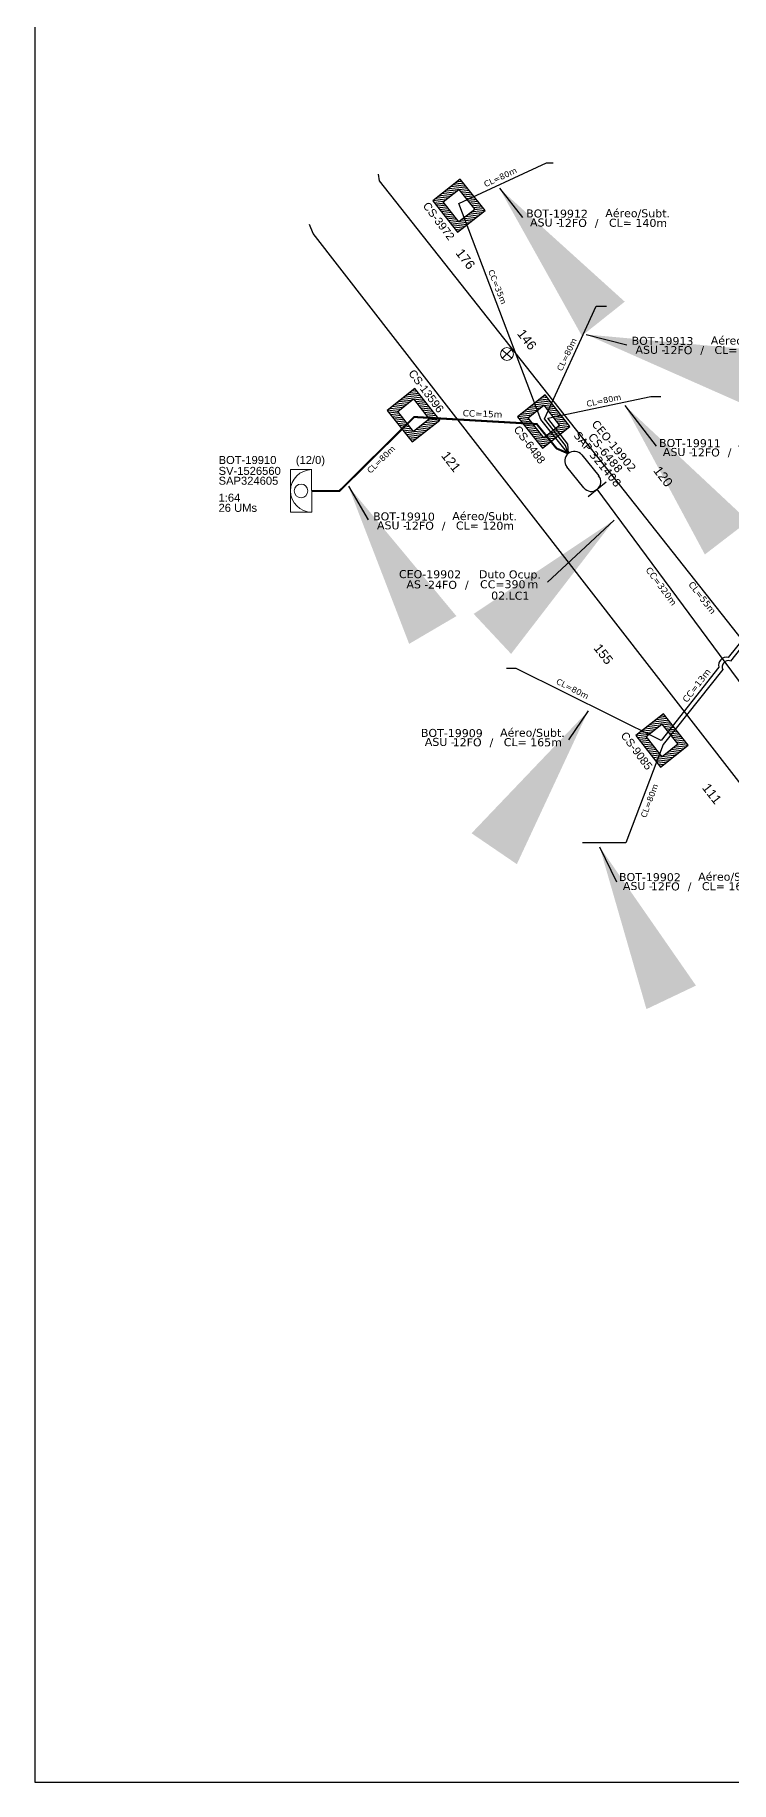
# Model space of a CAD drawing. Extents: x -89 to 749, y 705 to 1299.
# Drawn here: x -89.3 to 15, y 705 to 967 of the extents above; entities that cross this region are included whole.
import ezdxf
from ezdxf.enums import TextEntityAlignment as Align

# ---------------------------------------------------------------- set-up
doc = ezdxf.new("R2010")
doc.units = 0
doc.linetypes.add('PHANTOM2', pattern=[1.25, 0.625, -0.125, 0.125, -0.125, 0.125, -0.125])
for name, color, linetype in [('10.1-Caixas Subterrâneas', 5, 'Continuous'), ('10.4-Postes', 1, 'Continuous'), ('20.4-CEOS', 1, 'Continuous'), ('20.5-CEO', 1, 'Continuous'), ('CAP a instalar', 1, 'Continuous'), ('DUVIDAS', 252, 'Continuous'), ('label_cabos', 7, 'Continuous'), ('Legenda', 1, 'Continuous'), ('MUB', 252, 'Continuous'), ('surveys', 7, 'Continuous')]:
    doc.layers.add(name, color=color, linetype=linetype)
for name, color, linetype, lineweight in [("20.0-LEGENDA DOS CDO'S", 1, 'Continuous', 0), ('20.1-CDO_INTERIOR', 1, 'Continuous', 0), ('Postes', 1, 'Continuous', 0)]:
    doc.layers.add(name, color=color, linetype=linetype, lineweight=lineweight)
doc.layers.add('Comprimeto de lance', color=7, linetype='Continuous', true_color=0xf7f7f7)
doc.layers.add('EXTRA', color=50, linetype='Continuous', plot=False)
doc.styles.add('ARIAL', font='arial.ttf')
doc.styles.add('siredit', font='verdana.ttf')
doc.linetypes.add('FENCELINE1', pattern='A,0.25,-0.1,[133,ltypeshp.shx,S=0.1,R=0,X=-0.1,Y=0],-0.1,1', length=1.45)
doc.dimstyles.new('CC', dxfattribs={"dimtxt": 1, "dimasz": 2, "dimexe": 0.18, "dimexo": 0.0625, "dimgap": 0.09, "dimtad": 0, "dimdec": 0, "dimrnd": 1, "dimzin": 0, "dimdsep": 46, "dimtxsty": 'siredit', "dimblk": 'NONE', "dimcen": 0, "dimse1": 1, "dimse2": 1, "dimsd1": 1, "dimsd2": 1, "dimclrt": 7, "dimadec": 0, "dimazin": 0, "dimtfac": 1, "dimtdec": 0, "dimtofl": 0, "dimtmove": 0, "dimatfit": 3, "dimfxl": 0, "dimtolj": 1, "dimtzin": 0, "dimarcsym": 0})

# ---------------------------------------------------------------- blocks, each defined once
blk = doc.blocks.new('pole_pole')
at = {"layer": 'Postes', "color": 1, "linetype": 'PHANTOM2'}
for points in [[(-0.0000079, 0.0000104), (0.0000075, -0.000002)], [(0.000007, 0.0000109), (-0.0000074, -0.0000025)]]:
    blk.add_lwpolyline(points, dxfattribs=at)
at = {"layer": 'Postes', "color": 1}
blk.add_circle((-0.0000002, 0.0000042), 0.00000987, dxfattribs=at)
blk = doc.blocks.new('*X59')
at = {"color": 0, "linetype": 'Continuous'}
for p, q in [((-1.25, 0.34099), (-0.49099, 1.1)), ((-1.25, 0.517767), (-0.667767, 1.1)), ((-1.25, 0.694544), (-0.844544, 1.1)), ((-1.25, 0.87132), (-1.02132, 1.1)), ((-1.25, 1.048097), (-1.198097, 1.1)), ((-0.789214, 0.625), (-0.314214, 1.1)), ((-0.612437, 0.625), (-0.137437, 1.1)), ((-0.43566, 0.625), (0.03934, 1.1)), ((-0.258883, 0.625), (0.216117, 1.1)), ((-0.082107, 0.625), (0.392893, 1.1)), ((0.09467, 0.625), (0.56967, 1.1)), ((0.271447, 0.625), (0.746447, 1.1)), ((0.448223, 0.625), (0.923223, 1.1)), ((0.625, 0.625), (1.1, 1.1)), ((-1.25, 0.164214), (-0.8035, 0.610714)), ((-1.25, -0.012563), (-0.8035, 0.433937)), ((-1.25, -0.18934), (-0.8035, 0.25716)), ((-1.25, -0.366117), (-0.8035, 0.080383)), ((0.801777, 0.625), (1.25, 1.073223)), ((0.8035, 0.449947), (1.25, 0.896447)), ((0.8035, 0.27317), (1.25, 0.71967)), ((0.8035, 0.096393), (1.25, 0.542893)), ((0.8035, -0.080383), (1.25, 0.366117)), ((0.8035, -0.25716), (1.25, 0.18934)), ((0.8035, -0.433937), (1.25, 0.012563)), ((-1.25, -0.542893), (-0.8035, -0.096393)), ((-1.25, -0.71967), (-0.8035, -0.27317)), ((-1.25, -0.896447), (-0.8035, -0.449947)), ((-1.25, -1.073223), (-0.801777, -0.625)), ((-1.1, -1.1), (-0.625, -0.625)), ((-0.923223, -1.1), (-0.448223, -0.625)), ((-0.746447, -1.1), (-0.271447, -0.625)), ((-0.56967, -1.1), (-0.09467, -0.625)), ((-0.392893, -1.1), (0.082107, -0.625)), ((-0.216117, -1.1), (0.258883, -0.625)), ((-0.03934, -1.1), (0.43566, -0.625)), ((0.137437, -1.1), (0.612437, -0.625)), ((0.314214, -1.1), (0.789214, -0.625)), ((0.49099, -1.1), (1.25, -0.34099)), ((0.667767, -1.1), (1.25, -0.517767)), ((0.8035, -0.610714), (1.25, -0.164214)), ((0.844544, -1.1), (1.25, -0.694544)), ((1.02132, -1.1), (1.25, -0.87132)), ((1.198097, -1.1), (1.25, -1.048097))]:
    blk.add_line(p, q, dxfattribs=at)
blk = doc.blocks.new('MANHOLE_MQ')
at = {"color": 0, "linetype": 'Continuous'}
for p, q in [((0.00000623, 0.00000569), (-0.00000627, 0.00000569)), ((-0.00000627, 0.00000569), (-0.00000627, -0.00000531)), ((0.00000623, -0.00000531), (0.00000623, 0.00000569)), ((-0.00000404, 0.00000331), (0.00000399, 0.00000331)), ((-0.00000404, -0.00000294), (-0.00000404, 0.00000331)), ((0.00000399, 0.00000331), (0.00000399, -0.00000294)), ((-0.00000627, -0.00000531), (0.00000623, -0.00000531)), ((0.00000399, -0.00000294), (-0.00000404, -0.00000294)), ((0.00000399, -0.00000294), (0.00000399, -0.00000294))]:
    blk.add_line(p, q, dxfattribs=at)
at = {"color": 0, "linetype": 'Continuous', "xscale": 5e-06, "yscale": 5e-06, "zscale": 1e-05}
blk.add_blockref('*X59', (-0.00000002, 0.00000019), dxfattribs=at)
blk = doc.blocks.new('LEGENDA DOS CABOS')
at = {"layer": 'EXTRA', "color": 0, "style": 'siredit'}
for tag, p in [('ID', (4.6, 0.97)), ('XX', (9.03, 0.97))]:
    blk.add_attdef(tag, text='', height=0.48, rotation=359.69, dxfattribs=at).set_placement(p, align=Align.MIDDLE_CENTER)
at = {"layer": 'Legenda', "color": 0, "style": 'siredit'}
for tag, p in [('TIPO_CABO', (1.31, 0)), ('CABO', (4.69, -0.05)), ('/', (6.81, -0.05)), ('METROS', (10.03, -0.05))]:
    blk.add_attdef(tag, text='', height=0.8, rotation=359.69, dxfattribs=at).set_placement(p, align=Align.MIDDLE_CENTER)
blk = doc.blocks.new('_None')
blk = doc.blocks.new('Inst CB DT OCUP CFOA-SM-AS-80-TS-24')
at = {"layer": 'label_cabos', "color": 0, "style": 'siredit'}
for tag, flags, p in [('ID_ATIVIDADE', 3, (1.31, 2.67)), ('FATOR', 1, (11.56, 2.55))]:
    blk.add_attdef(tag, text='', height=1, rotation=359.69, dxfattribs=dict(at, flags=flags)).set_placement(p, align=Align.MIDDLE_CENTER)
for tag, p in [('TIPO_CABO', (1.76, 0)), ('DESTINO_CABO', (3.13, 1.26)), ('CABO', (4.69, -0.05)), ('/', (7.71, -0.05)), ('LANCE', (10.91, 0)), ('TIPO_CABO', (13.11, 1.24)), ('UND', (15.96, 0)), ('FID', (13.15, -1.41))]:
    blk.add_attdef(tag, text='', height=1, rotation=359.69, dxfattribs=at).set_placement(p, align=Align.MIDDLE_CENTER)
blk.add_attdef('QTDE', (12.43, -0.47), '', height=1, rotation=359.69, dxfattribs=at)

msp = doc.modelspace()

# ---------------------------------------------------------------- linework, layer by layer
msp.add_lwpolyline([(-89.32, 705.02), (749.25, 705.02), (749.25, 1299.02), (-89.32, 1299.02), (-89.32, 705.02)])
at = {"layer": '20.1-CDO_INTERIOR', "color": 1, "lineweight": 18}
msp.add_lwpolyline([(-51.02, 895.42), (-51.02, 901.79), (-47.84, 901.79), (-47.83, 895.42)], close=True, dxfattribs=at)
msp.add_circle((-49.43, 898.6), 1.02, dxfattribs=at)
msp.add_arc((-47.83, 898.6), 3.19, 90.0276, 270.0276, dxfattribs=at)
at = {"layer": '20.5-CEO', "color": 5}
for p, q in [((-7.36, 904), (-4.82, 900.88)), ((-7.05, 899.07), (-9.59, 902.19))]:
    msp.add_line(p, q, dxfattribs=at)
msp.add_lwpolyline([(-6.38, 897.77), (-3.69, 899.95)], dxfattribs=at)
for centre, start, end in [((-8.48, 903.1), 39.0566, 219.0566), ((-5.94, 899.97), 219.0566, 39.0566)]:
    msp.add_arc(centre, 1.44, start, end, dxfattribs=at)
at = {"layer": 'CAP a instalar', "color": 7, "linetype": 'FENCELINE1', "ltscale": 5}
for points in [[(-9.38, 904.21), (-10.24, 905.27), (-13.5, 909.31), (-25.76, 941.67), (-12.63, 947.8), (-11.63, 947.8)], [(-9.38, 904.21), (-9.78, 905.43), (-12.96, 909.39), (-5.21, 926.3), (-3.65, 926.3)], [(-9.32, 904.26), (-9.43, 905.62), (-12.42, 909.52), (3.01, 912.76), (4.52, 912.75)], [(74.37, 794.42), (72.88, 795.42), (50.28, 826.3), (22.55, 861.56), (-5.05, 898.85)], [(13.21, 872.16), (4.57, 861.2), (-17.17, 871.96), (-18.64, 871.96)], [(13.77, 871.81), (4.87, 860.56), (-0.74, 845.86), (-7.22, 845.86)]]:
    msp.add_lwpolyline(points, dxfattribs=at)
at = {"layer": 'CAP a instalar', "color": 1, "linetype": 'FENCELINE1', "ltscale": 5, "const_width": 0.305}
msp.add_lwpolyline([(-9.38, 904.21), (-11.13, 904.97), (-14.11, 908.63), (-32.47, 909.69), (-43.67, 898.6), (-47.83, 898.6)], dxfattribs=at)
at = {"layer": 'CAP a instalar', "color": 7, "linetype": 'FENCELINE1', "ltscale": 5}
for points in [[(21.42, 862.32, -0.726124), (21.55, 864.7), (21.65, 882.39), (14.59, 873.63, 0.58724), (13.21, 872.16)], [(20.97, 862.07, -0.555049), (21.03, 865), (21.13, 880.92), (14.95, 873.1, 0.659279), (13.77, 871.81)]]:
    msp.add_lwpolyline(points, format="xyb", dxfattribs=at)
at = {"layer": 'DUVIDAS', "color": 4}
for points in [[(-37.86, 946.08), (-37.7, 945.11), (121.95, 743), (127.86, 736.6), (129.88, 735.09), (133.45, 735), (135.8, 734.44), (140.36, 734.17), (145.85, 734.89), (155.58, 739.12), (158.02, 740.46)], [(-37.86, 946.08), (-37.7, 945.11), (121.95, 743), (127.86, 736.6), (129.88, 735.09), (133.45, 735), (135.8, 734.44), (140.36, 734.17), (145.85, 734.89), (155.58, 739.12), (158.02, 740.46)], [(129.92, 708.75), (119.83, 723.02), (111.62, 732.13), (-47.62, 937.19), (-48.16, 938.55)]]:
    msp.add_lwpolyline(points, dxfattribs=at)
at = {"layer": 'MUB', "color": 4}
msp.add_lwpolyline([(129.92, 708.75), (119.83, 723.02), (111.62, 732.13), (-47.62, 937.19), (-48.16, 938.55)], dxfattribs=at)

# ---------------------------------------------------------------- block references
at = {"layer": '10.1-Caixas Subterrâneas', "color": 30, "xscale": 479681.3314667377, "yscale": 479681.3314667374, "zscale": 479681.3314667373, "rotation": 128.2069484367488}
for p in [(-25.71, 941.43), (-32.51, 910.01), (-12.98, 909.06), (4.74, 861.26)]:
    msp.add_blockref('MANHOLE_MQ', p, dxfattribs=at)
at = {"layer": '10.4-Postes', "color": 1, "xscale": 97312.72716258596, "yscale": 97312.72716258596, "zscale": 97312.72716258596}
msp.add_blockref('pole_pole', (-18.55, 918.72), dxfattribs=at)
at = {"layer": 'label_cabos', "color": 0, "lineweight": 0}
ref = msp.add_blockref('LEGENDA DOS CABOS', (-16.15, 938.22), dxfattribs=dict(at, xscale=1.2, yscale=1.2, zscale=1.2))
ref.add_attrib('ID', 'BOT-19912', dxfattribs={"color": 0, "height": 1.2, "rotation": 359.69, "style": 'siredit'}).set_placement((-11.06, 940.18), align=Align.MIDDLE_CENTER)
ref.add_attrib('CABO', '12FO', dxfattribs={"color": 0, "height": 1.2, "rotation": 359.69, "style": 'siredit'}).set_placement((-8.76, 938.79), align=Align.MIDDLE_CENTER)
ref.add_attrib('METROS', 'CL= 140m', dxfattribs={"color": 0, "height": 1.2, "rotation": 359.69, "style": 'siredit'}).set_placement((1.08, 938.79), align=Align.MIDDLE_CENTER)
ref.add_attrib('XX', 'Aéreo/Subt.', dxfattribs={"color": 0, "height": 1.2, "rotation": 359.69, "style": 'siredit'}).set_placement((1.02, 940.23), align=Align.MIDDLE_CENTER)
ref.add_attrib('/', '/', dxfattribs={"color": 0, "height": 1.2, "rotation": 359.69, "style": 'siredit'}).set_placement((-5.12, 938.79), align=Align.MIDDLE_CENTER)
ref.add_attrib('TIPO_CABO', 'ASU -', dxfattribs={"color": 0, "height": 1.2, "rotation": 359.69, "style": 'siredit'}).set_placement((-12.86, 938.85), align=Align.MIDDLE_CENTER)
ref = msp.add_blockref('LEGENDA DOS CABOS', (-0.34, 919.14), dxfattribs=dict(at, xscale=1.2, yscale=1.2, zscale=1.2))
ref.add_attrib('ID', 'BOT-19913', dxfattribs={"color": 0, "height": 1.2, "rotation": 359.69, "style": 'siredit'}).set_placement((4.75, 921.09), align=Align.MIDDLE_CENTER)
ref.add_attrib('CABO', '12FO', dxfattribs={"color": 0, "height": 1.2, "rotation": 359.69, "style": 'siredit'}).set_placement((7.06, 919.71), align=Align.MIDDLE_CENTER)
ref.add_attrib('METROS', 'CL= 105m', dxfattribs={"color": 0, "height": 1.2, "rotation": 359.69, "style": 'siredit'}).set_placement((16.89, 919.71), align=Align.MIDDLE_CENTER)
ref.add_attrib('XX', 'Aéreo/Subt.', dxfattribs={"color": 0, "height": 1.2, "rotation": 359.69, "style": 'siredit'}).set_placement((16.83, 921.14), align=Align.MIDDLE_CENTER)
ref.add_attrib('/', '/', dxfattribs={"color": 0, "height": 1.2, "rotation": 359.69, "style": 'siredit'}).set_placement((10.69, 919.71), align=Align.MIDDLE_CENTER)
ref.add_attrib('TIPO_CABO', 'ASU -', dxfattribs={"color": 0, "height": 1.2, "rotation": 359.69, "style": 'siredit'}).set_placement((2.95, 919.76), align=Align.MIDDLE_CENTER)
ref = msp.add_blockref('LEGENDA DOS CABOS', (3.77, 903.81), dxfattribs=dict(at, xscale=1.2, yscale=1.2, zscale=1.2))
ref.add_attrib('ID', 'BOT-19911', dxfattribs={"color": 0, "height": 1.2, "rotation": 359.69, "style": 'siredit'}).set_placement((8.86, 905.77), align=Align.MIDDLE_CENTER)
ref.add_attrib('CABO', '12FO', dxfattribs={"color": 0, "height": 1.2, "rotation": 359.69, "style": 'siredit'}).set_placement((11.17, 904.38), align=Align.MIDDLE_CENTER)
ref.add_attrib('METROS', 'CL= 105m', dxfattribs={"color": 0, "height": 1.2, "rotation": 359.69, "style": 'siredit'}).set_placement((21, 904.38), align=Align.MIDDLE_CENTER)
ref.add_attrib('XX', 'Aéreo/Subt.', dxfattribs={"color": 0, "height": 1.2, "rotation": 359.69, "style": 'siredit'}).set_placement((20.94, 905.82), align=Align.MIDDLE_CENTER)
ref.add_attrib('/', '/', dxfattribs={"color": 0, "height": 1.2, "rotation": 359.69, "style": 'siredit'}).set_placement((14.8, 904.38), align=Align.MIDDLE_CENTER)
ref.add_attrib('TIPO_CABO', 'ASU -', dxfattribs={"color": 0, "height": 1.2, "rotation": 359.69, "style": 'siredit'}).set_placement((7.06, 904.44), align=Align.MIDDLE_CENTER)
ref = msp.add_blockref('LEGENDA DOS CABOS', (-39.09, 892.82), dxfattribs=dict(at, xscale=1.2, yscale=1.2, zscale=1.2))
ref.add_attrib('ID', 'BOT-19910', dxfattribs={"color": 0, "height": 1.2, "rotation": 359.69, "style": 'siredit'}).set_placement((-34, 894.77), align=Align.MIDDLE_CENTER)
ref.add_attrib('CABO', '12FO', dxfattribs={"color": 0, "height": 1.2, "rotation": 359.69, "style": 'siredit'}).set_placement((-31.69, 893.39), align=Align.MIDDLE_CENTER)
ref.add_attrib('METROS', 'CL= 120m', dxfattribs={"color": 0, "height": 1.2, "rotation": 359.69, "style": 'siredit'}).set_placement((-21.86, 893.39), align=Align.MIDDLE_CENTER)
ref.add_attrib('XX', 'Aéreo/Subt.', dxfattribs={"color": 0, "height": 1.2, "rotation": 359.69, "style": 'siredit'}).set_placement((-21.92, 894.82), align=Align.MIDDLE_CENTER)
ref.add_attrib('/', '/', dxfattribs={"color": 0, "height": 1.2, "rotation": 359.69, "style": 'siredit'}).set_placement((-28.06, 893.39), align=Align.MIDDLE_CENTER)
ref.add_attrib('TIPO_CABO', 'ASU -', dxfattribs={"color": 0, "height": 1.2, "rotation": 359.69, "style": 'siredit'}).set_placement((-35.8, 893.44), align=Align.MIDDLE_CENTER)
ref = msp.add_blockref('Inst CB DT OCUP CFOA-SM-AS-80-TS-24', (-33.85, 884.59), dxfattribs=dict(at, xscale=1.2, yscale=1.2, zscale=1.2))
ref.add_attrib('DESTINO_CABO', 'CEO-19902', dxfattribs={"color": 0, "height": 1.2, "rotation": 359.69, "style": 'siredit'}).set_placement((-30.09, 886.11), align=Align.MIDDLE_CENTER)
ref.add_attrib('CABO', '24FO', dxfattribs={"color": 0, "height": 1.2, "rotation": 359.69, "style": 'siredit'}).set_placement((-28.23, 884.53), align=Align.MIDDLE_CENTER)
ref.add_attrib('TIPO_CABO', 'Duto Ocup.', dxfattribs={"color": 0, "height": 1.2, "rotation": 359.69, "style": 'siredit'}).set_placement((-18.12, 886.09), align=Align.MIDDLE_CENTER)
ref.add_attrib('/', '/', dxfattribs={"color": 0, "height": 1.2, "rotation": 359.69, "style": 'siredit'}).set_placement((-24.59, 884.53), align=Align.MIDDLE_CENTER)
ref.add_attrib('TIPO_CABO', 'AS - ', dxfattribs={"color": 0, "height": 1.2, "rotation": 359.69, "style": 'siredit'}).set_placement((-31.73, 884.59), align=Align.MIDDLE_CENTER)
ref.add_attrib('FID', '02.LC1', dxfattribs={"color": 0, "height": 1.2, "rotation": 359.69, "style": 'siredit'}).set_placement((-18.07, 882.9), align=Align.MIDDLE_CENTER)
ref.add_attrib('LANCE', 'CC=', dxfattribs={"color": 0, "height": 1.2, "rotation": 359.69, "style": 'siredit'}).set_placement((-20.76, 884.6), align=Align.MIDDLE_CENTER)
ref.add_attrib('QTDE', '390', (-18.93, 884.02), dxfattribs={"color": 0, "height": 1.2, "rotation": 359.69, "style": 'siredit'})
ref.add_attrib('UND', 'm', dxfattribs={"color": 0, "height": 1.2, "rotation": 359.69, "style": 'siredit'}).set_placement((-14.69, 884.6), align=Align.MIDDLE_CENTER)
ref = msp.add_blockref('LEGENDA DOS CABOS', (-31.92, 860.35), dxfattribs=dict(at, xscale=1.2, yscale=1.2, zscale=1.2))
ref.add_attrib('ID', 'BOT-19909', dxfattribs={"color": 0, "height": 1.2, "rotation": 359.69, "style": 'siredit'}).set_placement((-26.83, 862.3), align=Align.MIDDLE_CENTER)
ref.add_attrib('CABO', '12FO', dxfattribs={"color": 0, "height": 1.2, "rotation": 359.69, "style": 'siredit'}).set_placement((-24.53, 860.92), align=Align.MIDDLE_CENTER)
ref.add_attrib('METROS', 'CL= 165m', dxfattribs={"color": 0, "height": 1.2, "rotation": 359.69, "style": 'siredit'}).set_placement((-14.69, 860.92), align=Align.MIDDLE_CENTER)
ref.add_attrib('XX', 'Aéreo/Subt.', dxfattribs={"color": 0, "height": 1.2, "rotation": 359.69, "style": 'siredit'}).set_placement((-14.75, 862.35), align=Align.MIDDLE_CENTER)
ref.add_attrib('/', '/', dxfattribs={"color": 0, "height": 1.2, "rotation": 359.69, "style": 'siredit'}).set_placement((-20.89, 860.92), align=Align.MIDDLE_CENTER)
ref.add_attrib('TIPO_CABO', 'ASU -', dxfattribs={"color": 0, "height": 1.2, "rotation": 359.69, "style": 'siredit'}).set_placement((-28.63, 860.97), align=Align.MIDDLE_CENTER)
ref = msp.add_blockref('LEGENDA DOS CABOS', (-2.22, 838.75), dxfattribs=dict(at, xscale=1.2, yscale=1.2, zscale=1.2))
ref.add_attrib('ID', 'BOT-19902', dxfattribs={"color": 0, "height": 1.2, "rotation": 359.69, "style": 'siredit'}).set_placement((2.86, 840.7), align=Align.MIDDLE_CENTER)
ref.add_attrib('CABO', '12FO', dxfattribs={"color": 0, "height": 1.2, "rotation": 359.69, "style": 'siredit'}).set_placement((5.17, 839.32), align=Align.MIDDLE_CENTER)
ref.add_attrib('METROS', 'CL= 165m', dxfattribs={"color": 0, "height": 1.2, "rotation": 359.69, "style": 'siredit'}).set_placement((15.01, 839.32), align=Align.MIDDLE_CENTER)
ref.add_attrib('XX', 'Aéreo/Subt.', dxfattribs={"color": 0, "height": 1.2, "rotation": 359.69, "style": 'siredit'}).set_placement((14.94, 840.76), align=Align.MIDDLE_CENTER)
ref.add_attrib('/', '/', dxfattribs={"color": 0, "height": 1.2, "rotation": 359.69, "style": 'siredit'}).set_placement((8.81, 839.32), align=Align.MIDDLE_CENTER)
ref.add_attrib('TIPO_CABO', 'ASU -', dxfattribs={"color": 0, "height": 1.2, "rotation": 359.69, "style": 'siredit'}).set_placement((1.06, 839.37), align=Align.MIDDLE_CENTER)

# ---------------------------------------------------------------- texts
at = {"layer": '10.1-Caixas Subterrâneas', "color": 30, "style": 'ARIAL'}
for s, p in [('CS-3972', (-31.25, 941.35)), ('CS-13596', (-33.41, 916.23)), ('CS-6488', (-17.64, 907.82)), ('CS-9085', (-1.59, 861.93))]:
    msp.add_text(s, height=1.2, rotation=306.84, dxfattribs=at).set_placement(p)
at = {"layer": "20.0-LEGENDA DOS CDO'S", "color": 1, "lineweight": 0, "style": 'ARIAL'}
for s, p in [('BOT-19910', (-61.79, 902.64)), ('(12/0)', (-50.22, 902.64)), ('SV-1526560', (-61.79, 901.01)), ('SAP324605', (-61.79, 899.53)), ('26 UMs', (-61.8, 895.47)), ('1:64', (-61.8, 896.99))]:
    msp.add_text(s, height=1.2, rotation=359.9724, dxfattribs=at).set_placement(p)
at = {"layer": '20.4-CEOS', "color": 5, "lineweight": 0, "style": 'siredit'}
msp.add_text('CEO-19902', height=1.212, rotation=309.0566, dxfattribs=at).set_placement((-2.05, 905.73), align=Align.TOP_CENTER)
at = {"layer": '20.5-CEO', "color": 5, "lineweight": 0, "style": 'siredit'}
for s, p in [('SAP 321408', (-4.5, 903.73)), ('CS-6488', (-3.32, 904.69))]:
    msp.add_text(s, height=1.217, rotation=309.0566, dxfattribs=at).set_placement(p, align=Align.TOP_CENTER)
at = {"layer": 'Comprimeto de lance', "ltscale": 0.5, "attachment_point": 5, "style": 'siredit'}
for s, insert, char_height, width, rotation in [('\\A1;CL=80m', (-19.56, 945.63), 0.889, 10.6669, 24.8403), ('\\A1;CC=35m', (-20, 929.19), 0.889, 10.6669, 291.6641), ('\\A1;CL=80m', (-9.59, 919.05), 0.889, 10.6669, 64.3892), ('\\A1;CL=80m', (-4.06, 912.16), 0.889, 10.6669, 11.9465), ('\\A1;CC=15m', (-22.23, 910.16), 0.966, 11.5917, 357.8392), ('\\A1;CL=80m', (-37.44, 903.31), 0.889, 10.6669, 44.2237), ('\\A1;CC=320m', (4.56, 884.3), 0.9661, 11.5917, 306.4936), ('\\A1;CL=55m', (10.7, 882.59), 0.966, 11.5917, 307.7341), ('\\A1;CL=80m', (-8.74, 868.93), 0.889, 10.6669, 332.9248), ('\\A1;CC=13m', (9.85, 869.42), 0.966, 11.5917, 52.4047), ('\\A1;CL=80m', (2.79, 852.15), 0.889, 10.6669, 69.5143)]:
    msp.add_mtext(s, dxfattribs=dict(at, insert=insert, char_height=char_height, width=width, rotation=rotation))
at = {"layer": 'surveys', "style": 'ARIAL'}
for s, p in [('176', (-24.78, 933.38)), ('146', (-15.57, 921.3)), ('121', (-26.94, 903)), ('120', (4.85, 900.77)), ('155', (-4.1, 874.15)), ('111', (12.16, 853.21))]:
    msp.add_text(s, height=1.404, rotation=307.8318, dxfattribs=at).set_placement(p, align=Align.MIDDLE_CENTER)

# ---------------------------------------------------------------- leaders
at = {"layer": 'label_cabos'}
for points in [[(-19.7, 943.97), (-16.22, 939.6)], [(-6.69, 922.06), (-0.6, 920.48)], [(-0.89, 911.39), (3.78, 905.32)], [(-42.34, 899.31), (-39.37, 894.25)], [(-2.49, 894.24), (-12.47, 884.91)], [(-6.39, 865.61), (-9.33, 861.3)], [(-4.68, 845.25), (-2.17, 839.97)]]:
    msp.add_leader(points, dimstyle='CC', override={"dimasz": 25, "dimgap": 0.09, "dimtad": 0}, dxfattribs=at)

doc.saveas('drawing.dxf')
